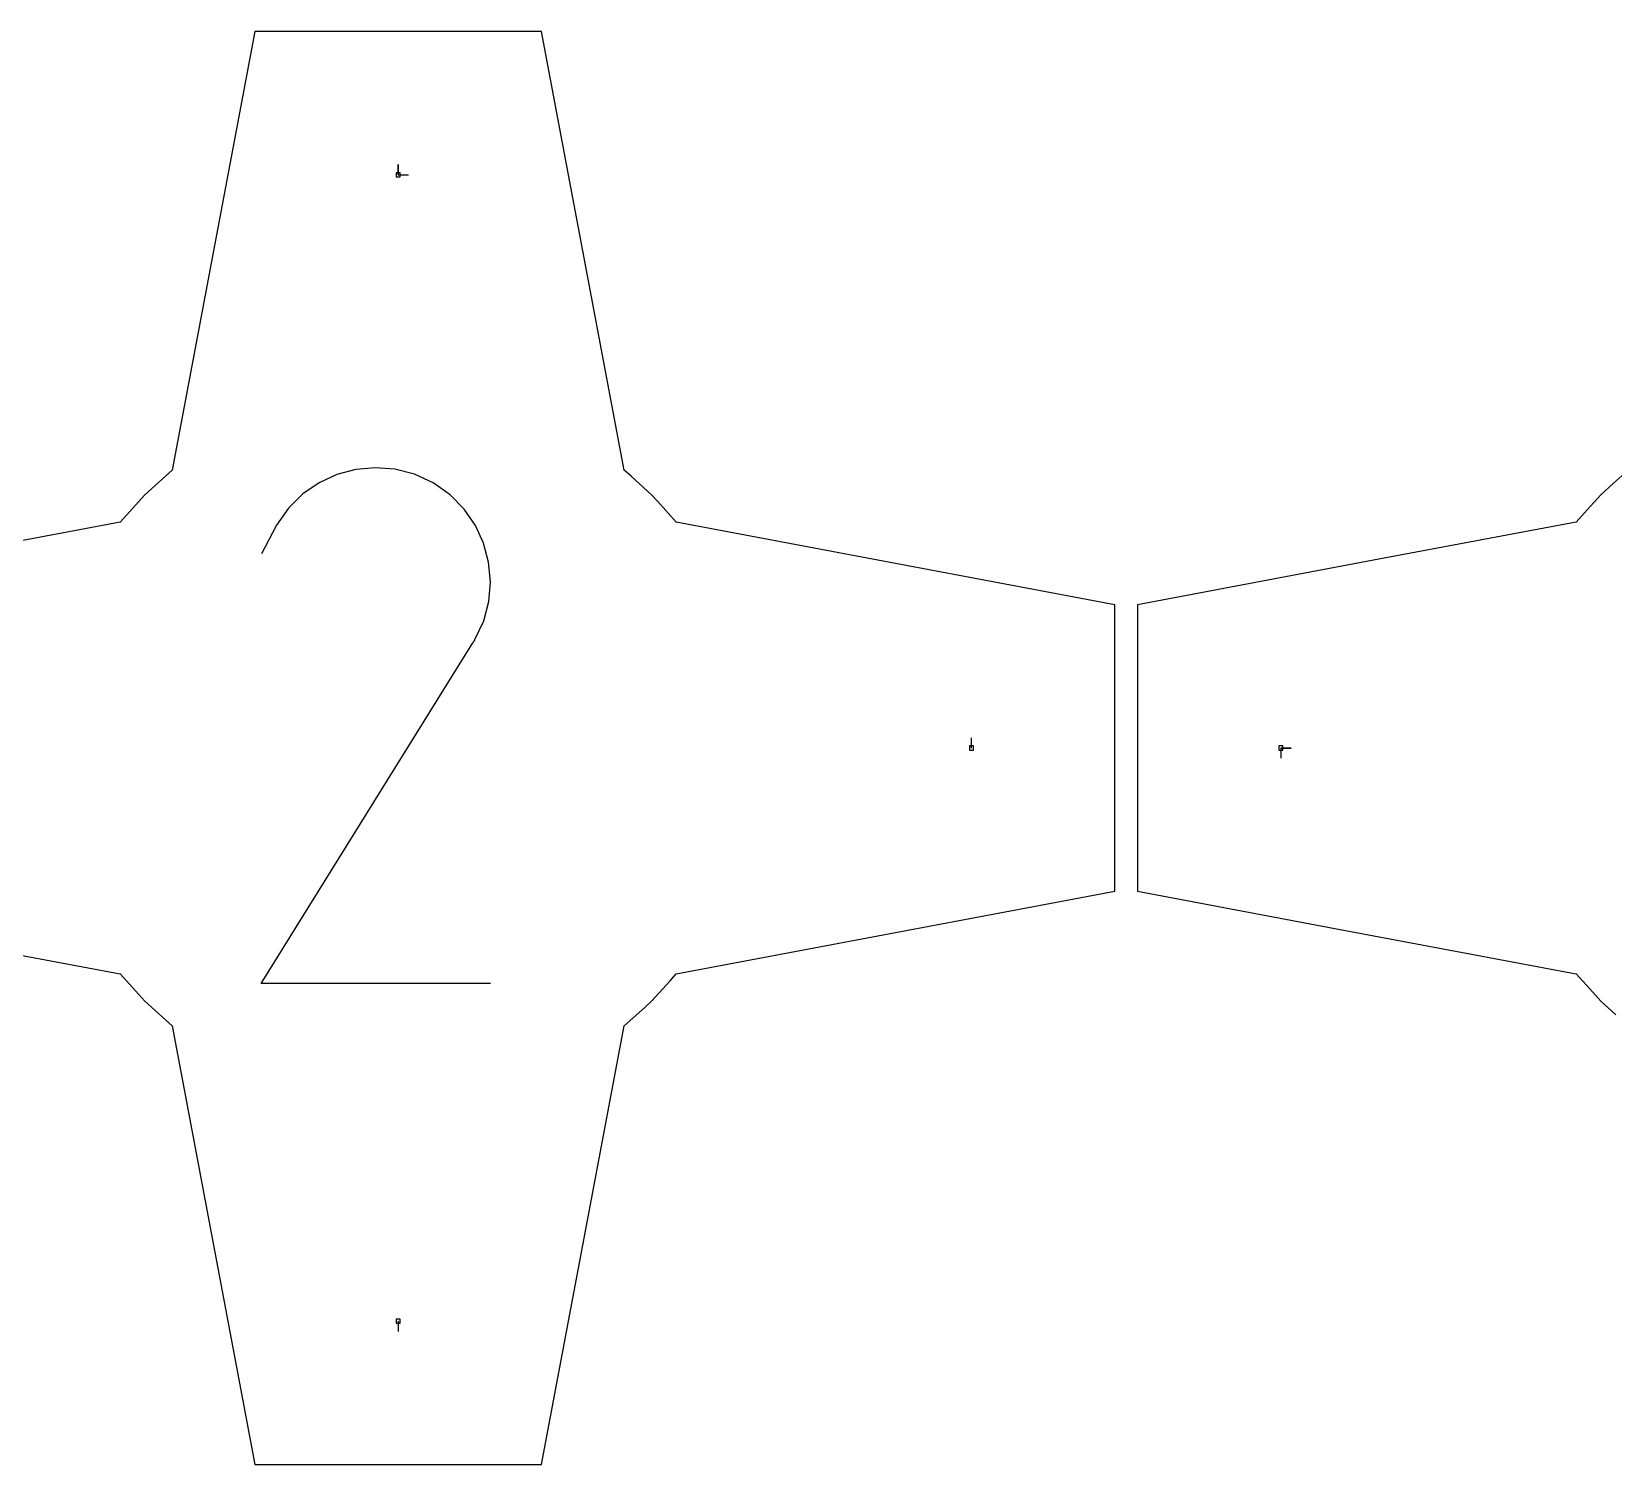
# Model space of a CAD drawing. Extents: x 0 to 800, y 0 to 1000.
# Drawn here: x 273.4 to 494.1, y 535.3 to 735.3 of the extents above; entities that cross this region are included whole.
import ezdxf

# ---------------------------------------------------------------- set-up
doc = ezdxf.new("R2010")
doc.units = 0
doc.header["$MEASUREMENT"] = 0
for name, color, linetype in [('annotation', 7, 'Continuous'), ('boundary', 7, 'Continuous'), ('hole', 7, 'Continuous')]:
    doc.layers.add(name, color=color, linetype=linetype)

msp = doc.modelspace()

# ---------------------------------------------------------------- linework, layer by layer
at = {"layer": 'annotation', "color": 1}
for p, q in [((324.538639, 715.268067), (324.538639, 716.696817)), ((324.538639, 715.268067), (324.538639, 716.696817)), ((324.538639, 716.696817), (324.538639, 715.268067)), ((324.538639, 715.268067), (325.967389, 715.268066)), ((315.978789, 673.435988), (313.49615, 672.291747)), ((318.611913, 674.142412), (315.978789, 673.435988)), ((321.33472, 674.395223), (318.611913, 674.142412)), ((324.086404, 674.178624), (321.33472, 674.395223)), ((326.806163, 673.476822), (324.086404, 674.178624)), ((329.433193, 672.274019), (326.806163, 673.476822)), ((313.49615, 672.291747), (311.224801, 670.725484)), ((331.782789, 670.60558), (329.433193, 672.274019)), ((329.433193, 672.274019), (329.433193, 672.274019)), ((311.224801, 670.725484), (309.225546, 668.752994)), ((333.747306, 668.603462), (331.782789, 670.60558)), ((309.225546, 668.752994), (307.559188, 666.390074)), ((335.309277, 666.329029), (333.747306, 668.603462)), ((307.559188, 666.390074), (305.459392, 662.362078)), ((336.451232, 663.84364), (335.309277, 666.329029)), ((337.155705, 661.208657), (336.451232, 663.84364)), ((337.405226, 658.485442), (337.155705, 661.208657)), ((337.182328, 655.735355), (337.405226, 658.485442)), ((336.469543, 653.019759), (337.182328, 655.735355)), ((335.249402, 650.400014), (336.469543, 653.019759)), ((305.414235, 602.389193), (334.964913, 649.961992)), ((334.964913, 649.961992), (335.00024, 650.005706)), ((334.964913, 649.961992), (334.964913, 649.961992)), ((335.00024, 650.005706), (335.034117, 650.049791)), ((335.034117, 650.049791), (335.066767, 650.09462)), ((335.066767, 650.09462), (335.098414, 650.140563)), ((335.098414, 650.140563), (335.129281, 650.187993)), ((335.129281, 650.187993), (335.15959, 650.237282)), ((335.15959, 650.237282), (335.189564, 650.2888)), ((335.189564, 650.2888), (335.219427, 650.342921)), ((335.219427, 650.342921), (335.249402, 650.400014)), ((335.249402, 650.400014), (335.249402, 650.400014)), ((404.53864, 635.268066), (404.53864, 636.696816)), ((447.71364, 635.268066), (449.14239, 635.268066)), ((447.71364, 635.268066), (449.14239, 635.268066)), ((449.14239, 635.268066), (447.71364, 635.268066)), ((447.71364, 635.268066), (447.71364, 633.839316)), ((337.394355, 602.389193), (305.414235, 602.389193)), ((324.538639, 555.268065), (324.538639, 553.839315))]:
    msp.add_line(p, q, dxfattribs=at)
at = {"layer": 'boundary', "color": 5}
for p, q in [((304.538639, 735.268067), (301.654383, 719.967989)), ((314.53864, 735.268067), (304.538639, 735.268067)), ((344.538639, 735.268067), (314.53864, 735.268067)), ((347.422894, 719.967989), (344.538639, 735.268067)), ((301.654383, 719.967989), (293.001616, 674.06776)), ((356.075661, 674.06776), (347.422894, 719.967989)), ((293.001616, 674.06776), (290.137879, 671.484494)), ((357.030241, 673.206671), (356.075661, 674.06776)), ((496.176618, 674.06776), (494.076544, 672.173365)), ((290.137879, 671.484494), (289.183299, 670.623405)), ((359.893978, 670.623406), (357.030241, 673.206671)), ((494.076544, 672.173365), (492.358301, 670.623405)), ((289.183299, 670.623405), (286.600033, 667.759668)), ((360.755067, 669.668826), (359.893978, 670.623406)), ((363.338333, 666.805088), (360.755067, 669.668826)), ((492.358301, 670.623405), (490.463906, 668.523331)), ((285.738945, 666.805088), (270.438867, 663.920832)), ((286.600033, 667.759668), (285.738945, 666.805088)), ((409.238562, 658.152321), (363.338333, 666.805088)), ((488.913947, 666.805088), (461.373808, 661.613428)), ((490.463906, 668.523331), (488.913947, 666.805088)), ((461.373808, 661.613428), (427.71364, 655.268066)), ((424.53864, 655.268065), (409.238562, 658.152321)), ((424.53864, 645.268065), (424.53864, 655.268065)), ((427.71364, 655.268066), (427.71364, 637.268066)), ((424.53864, 615.268066), (424.53864, 645.268065)), ((427.71364, 637.268066), (427.71364, 615.268067)), ((409.238562, 612.383811), (424.53864, 615.268066)), ((427.71364, 615.268067), (455.253778, 610.076406)), ((239.838716, 612.383811), (285.738945, 603.731043)), ((363.338333, 603.731044), (409.238562, 612.383811)), ((455.253778, 610.076406), (488.913947, 603.731043)), ((285.738945, 603.731043), (288.322211, 600.867306)), ((359.893979, 599.912727), (362.477244, 602.776464)), ((362.477244, 602.776464), (363.338333, 603.731044)), ((488.913947, 603.731043), (490.808342, 601.630969)), ((288.322211, 600.867306), (289.183299, 599.912726)), ((490.808342, 601.630969), (492.358301, 599.912726)), ((289.183299, 599.912726), (292.047037, 597.329461)), ((356.075661, 596.468372), (358.939399, 599.051638)), ((358.939399, 599.051638), (359.893979, 599.912727)), ((492.358301, 599.912726), (494.458375, 598.018332)), ((292.047037, 597.329461), (293.001617, 596.468372)), ((293.001617, 596.468372), (301.654384, 550.568143)), ((347.422894, 550.568143), (356.075661, 596.468372)), ((301.654384, 550.568143), (304.538639, 535.268065)), ((344.538638, 535.268065), (347.422894, 550.568143)), ((304.538639, 535.268065), (314.53864, 535.268065)), ((314.53864, 535.268065), (344.538638, 535.268065))]:
    msp.add_line(p, q, dxfattribs=at)
at = {"layer": 'hole', "color": 5}
for p, q in [((324.824389, 715.553817), (324.252889, 715.553817)), ((324.252889, 715.553817), (324.252889, 714.982317)), ((324.824389, 714.982317), (324.824389, 715.553817)), ((324.252889, 714.982317), (324.824389, 714.982317)), ((404.82439, 635.553816), (404.25289, 635.553816)), ((404.25289, 635.553816), (404.25289, 634.982316)), ((404.25289, 634.982316), (404.82439, 634.982316)), ((404.82439, 634.982316), (404.82439, 635.553816)), ((447.99939, 635.553816), (447.42789, 635.553816)), ((447.42789, 635.553816), (447.42789, 634.982316)), ((447.42789, 634.982316), (447.99939, 634.982316)), ((447.99939, 634.982316), (447.99939, 635.553816)), ((324.824389, 555.553815), (324.252889, 555.553815)), ((324.252889, 555.553815), (324.252889, 554.982315)), ((324.252889, 554.982315), (324.824389, 554.982315)), ((324.824389, 554.982315), (324.824389, 555.553815))]:
    msp.add_line(p, q, dxfattribs=at)

doc.saveas('drawing.dxf')
